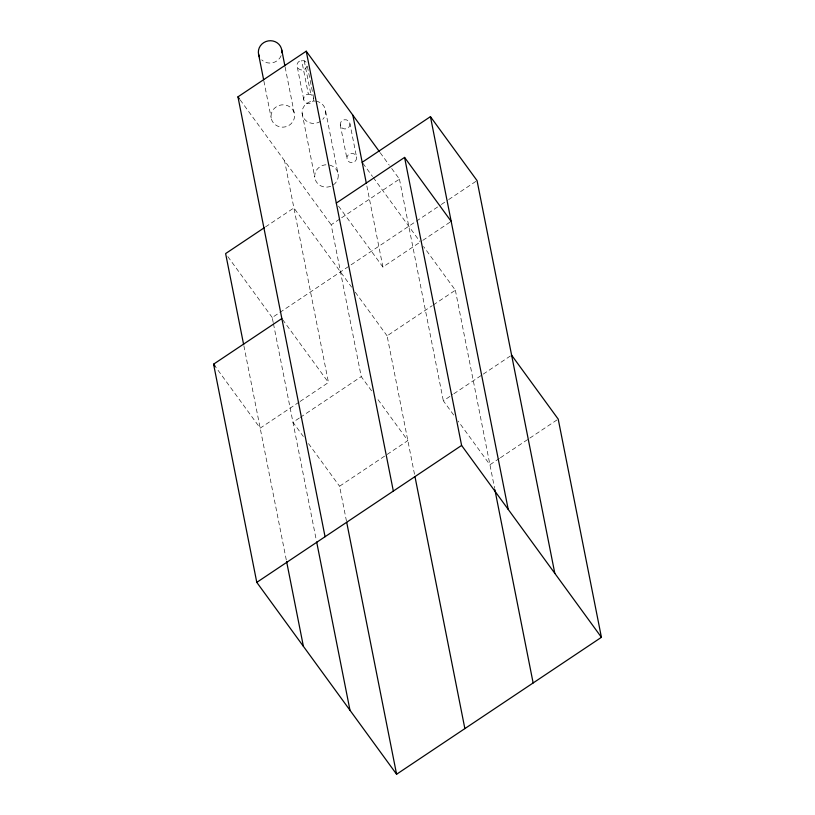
<?xml version="1.0" encoding="UTF-8"?>
<svg xmlns="http://www.w3.org/2000/svg" width="815" height="815" viewBox="0 0 815 815"><rect width="100%" height="100%" fill="white"/><g stroke="black" fill="none" stroke-linecap="round" stroke-linejoin="round"><path stroke-width="0.61" stroke-dasharray="4.08 3.06" d="M265.537 226.896L293.899 207.937L351.591 287.125M371.589 390.843L361.239 376.632L331.165 224.767L340.619 218.451M341.668 217.748L399.442 179.117L389.825 165.924M273.208 322.526L272.23 317.544L440.283 205.186M441.333 204.484L447.639 200.266M448.688 199.563L477.05 180.604M338.531 206.114L382.907 267.025L421.773 241.036M422.822 240.344L451.184 221.374M414.509 474.248L387.105 335.851L432.266 305.656M433.315 304.953L455.371 290.211L423.566 246.558M299.054 402.152L260.189 428.14L215.068 366.21M300.103 401.449L328.465 382.49L284.567 160.81M299.268 418.064L292.962 422.272L303.323 436.483M300.317 417.362L361.239 376.632M453.69 415.018L443.34 400.807L452.794 394.48M453.843 393.788L482.195 374.819M483.254 374.116L511.606 355.157M346.477 521.142L339.57 486.239L407.836 440.589L376.774 397.944M499.391 458.448L489.937 464.764L458.132 421.111M500.441 457.745L528.803 438.786M529.852 438.083L558.214 419.124M303.7 99.359L297.027 65.669A5.043 4.778 -11.2 0 1 301.672 60.442L304.24 60.85A5.043 4.778 -11.2 0 1 306.807 63.529M308.345 94.133L310.912 94.54A5.043 4.778 -11.2 0 1 312.247 102.252A5.043 4.778 -11.2 0 1 304.138 100.958A5.043 4.778 -11.2 0 1 308.345 94.133L301.672 60.442M380.208 152.721L389.081 164.905M362.909 163.306L372.526 176.509M373.27 177.517L419.868 241.474M240.18 99.888L331.165 224.767M355.289 292.198L387.105 335.851M282.601 319.551L328.465 382.49M227.843 256.623L272.23 317.544M308.498 443.594L339.57 486.239M455.371 290.211L494.634 488.45M399.442 179.117L443.34 400.807M366.862 185.983L382.907 267.025M349.971 123.89A4.88 4.625 -11.2 0 1 343.003 128.556A4.88 4.625 -11.2 0 1 342.361 120.569A4.88 4.625 -11.2 0 1 349.971 123.89L356.634 157.54A4.88 4.625 -11.2 0 1 349.666 162.195A4.88 4.625 -11.2 0 1 349.024 154.218A4.88 4.625 -11.2 0 1 356.634 157.54M340.252 124.787L346.915 158.426M325.623 111.156L338.235 174.858M313.744 98.442L307.072 64.742A5.043 4.778 -11.2 0 1 302.436 69.968A5.043 4.778 -11.2 0 1 297.027 65.669M304.24 60.85L310.912 94.54M302.131 113.305L314.743 177.018M285.138 67.115L294.419 113.957A11.787 11.155 -11.2 0 1 278.649 126.529A11.787 11.155 -11.2 0 1 275.368 107.478A11.787 11.155 -11.2 0 1 294.419 113.957M263.877 81.042L271.201 118.022M273.463 323.779L316.414 540.722M243.889 345.845L286.36 560.302M329.678 165.088A11.807 11.176 -11.2 0 1 334.965 183.548A11.807 11.176 -11.2 0 1 315.262 179.555A11.807 11.176 -11.2 0 1 328.679 164.895M316.057 101.182A11.807 11.176 -11.2 0 1 322.811 119.347M320.519 121.343A11.807 11.176 -11.2 0 1 302.457 115.221A11.807 11.176 -11.2 0 1 315.048 101.06M281.124 55.634A11.787 11.155 -11.2 0 1 261.697 59.862"/><path stroke-width="1.22" d="M325.063 536.728L237.96 96.842L306.236 51.202L379.474 151.712M264.488 227.599L225.623 253.577L243.644 344.602M362.176 162.287L430.442 116.647L477.05 180.604L554.811 573.352M336.31 203.067L404.576 157.417L451.184 221.374M511.606 355.157L558.214 419.124L601.419 637.31L396.589 774.25L256.786 582.368L213.581 364.173L281.858 318.533M256.786 582.368L461.606 445.438L404.576 157.417M237.96 96.842L239.447 98.88M461.606 445.438L601.419 637.31M213.581 364.173L215.068 366.21M430.442 116.647L508.214 509.395M494.878 489.703L533.142 682.96M352.844 115.16L366.373 183.487M414.998 476.744L464.866 728.6M306.236 51.202L393.339 491.078M281.725 49.858L284.904 65.883M258.508 53.933L263.642 79.809M346.721 522.395L396.589 774.25M316.668 541.965L349.992 710.293M286.605 561.545L303.394 646.326M259.394 56.704A11.787 11.155 -11.2 0 1 268.227 40.903A11.787 11.155 -11.2 0 1 281.817 52.771"/></g></svg>
